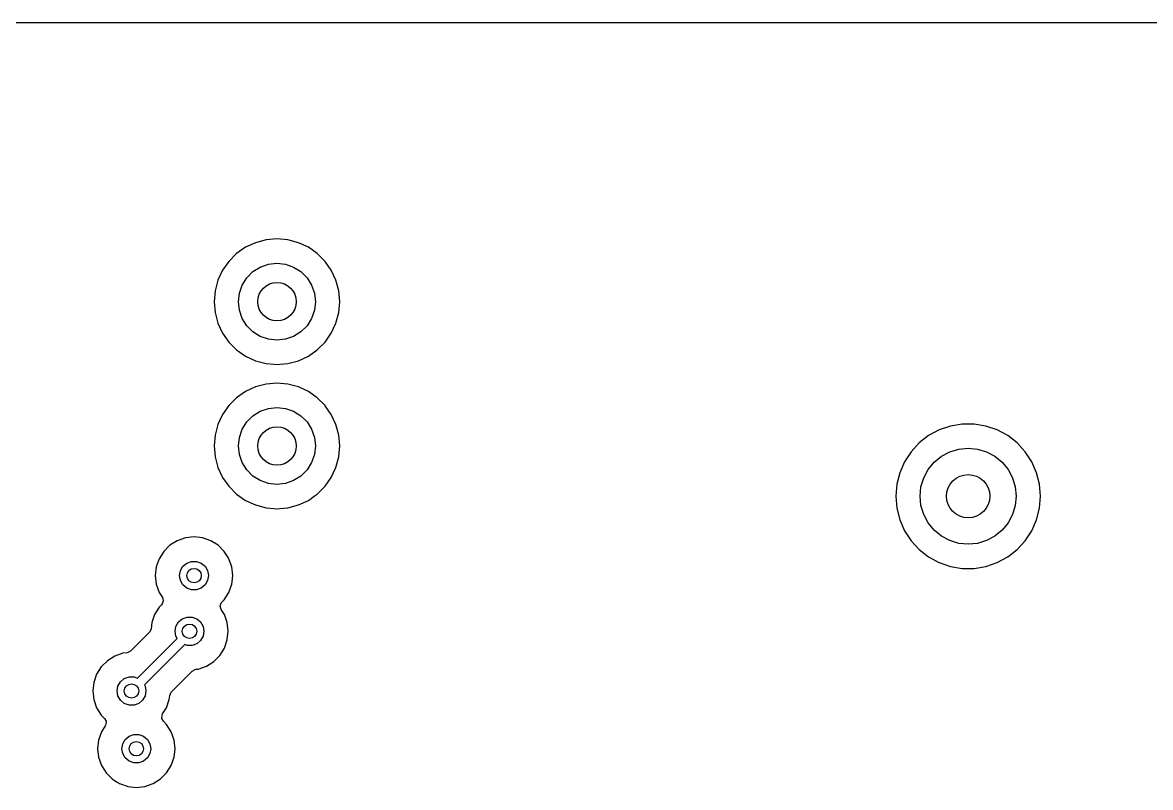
# Model space of a CAD drawing. Extents: x 2.85 to 10.26, y -4.55 to -2.42.
# Drawn here: x 6.19 to 7.114, y -3.047 to -2.421 of the extents above; entities that cross this region are included whole.
import ezdxf

# ---------------------------------------------------------------- set-up
doc = ezdxf.new("R2010")
doc.units = 0
doc.header["$MEASUREMENT"] = 0
doc.layers.add('BLACK', color=7, linetype='CONTINUOUS')

msp = doc.modelspace()

# ---------------------------------------------------------------- linework, layer by layer
at = {"layer": 'BLACK', "linetype": 'CONTINUOUS'}
for p, q in [((5.35134, -2.42128), (10.04727, -2.42128)), ((6.38104, -2.60151), (6.37292, -2.60529)), ((6.3897, -2.59919), (6.38104, -2.60151)), ((6.38104, -2.60151), (6.38104, -2.60151)), ((6.39862, -2.59841), (6.3897, -2.59919)), ((6.3897, -2.59919), (6.3897, -2.59919)), ((6.40755, -2.59919), (6.39862, -2.59841)), ((6.39862, -2.59841), (6.39862, -2.59841)), ((6.4162, -2.60151), (6.40755, -2.59919)), ((6.40755, -2.59919), (6.40755, -2.59919)), ((6.40755, -2.59919), (6.40755, -2.59919)), ((6.40755, -2.59919), (6.40755, -2.59919)), ((6.40755, -2.59919), (6.40755, -2.59919)), ((6.42432, -2.60529), (6.4162, -2.60151)), ((6.4162, -2.60151), (6.4162, -2.60151)), ((6.36558, -2.61043), (6.35925, -2.61677)), ((6.37292, -2.60529), (6.36558, -2.61043)), ((6.37292, -2.60529), (6.37292, -2.60529)), ((6.43166, -2.61043), (6.42432, -2.60529)), ((6.42432, -2.60529), (6.42432, -2.60529)), ((6.43799, -2.61677), (6.43166, -2.61043)), ((6.35925, -2.61677), (6.35411, -2.62411)), ((6.37898, -2.62518), (6.38496, -2.62143)), ((6.38496, -2.62143), (6.39161, -2.6191)), ((6.39161, -2.6191), (6.39862, -2.61831)), ((6.39862, -2.61831), (6.40563, -2.6191)), ((6.40563, -2.6191), (6.41229, -2.62143)), ((6.41229, -2.62143), (6.41826, -2.62518)), ((6.44313, -2.62411), (6.43799, -2.61677)), ((6.43799, -2.61677), (6.43799, -2.61677)), ((6.35411, -2.62411), (6.35033, -2.63222)), ((6.35411, -2.62411), (6.35411, -2.62411)), ((6.37025, -2.63614), (6.374, -2.63017)), ((6.374, -2.63017), (6.37898, -2.62518)), ((6.41826, -2.62518), (6.42325, -2.63017)), ((6.42325, -2.63017), (6.427, -2.63614)), ((6.44692, -2.63222), (6.44313, -2.62411)), ((6.34801, -2.64088), (6.34723, -2.6498)), ((6.35033, -2.63222), (6.34801, -2.64088)), ((6.34801, -2.64088), (6.34801, -2.64088)), ((6.35033, -2.63222), (6.35033, -2.63222)), ((6.36792, -2.64279), (6.37025, -2.63614)), ((6.427, -2.63614), (6.42933, -2.64279)), ((6.44924, -2.64088), (6.44692, -2.63222)), ((6.45002, -2.6498), (6.44924, -2.64088)), ((6.34723, -2.6498), (6.34801, -2.65873)), ((6.34723, -2.6498), (6.34723, -2.6498)), ((6.36713, -2.6498), (6.36792, -2.64279)), ((6.36792, -2.65681), (6.36713, -2.6498)), ((6.42933, -2.64279), (6.43012, -2.6498)), ((6.43012, -2.6498), (6.42933, -2.65681)), ((6.44924, -2.65873), (6.45002, -2.6498)), ((6.34801, -2.65873), (6.34801, -2.65873)), ((6.34801, -2.65873), (6.35033, -2.66738)), ((6.37025, -2.66347), (6.36792, -2.65681)), ((6.42933, -2.65681), (6.427, -2.66347)), ((6.44692, -2.66738), (6.44924, -2.65873)), ((6.35033, -2.66738), (6.35033, -2.66738)), ((6.35033, -2.66738), (6.35411, -2.6755)), ((6.374, -2.66944), (6.37025, -2.66347)), ((6.427, -2.66347), (6.42325, -2.66944)), ((6.44313, -2.6755), (6.44692, -2.66738)), ((6.35411, -2.6755), (6.35411, -2.6755)), ((6.35411, -2.6755), (6.35925, -2.68284)), ((6.37898, -2.67443), (6.374, -2.66944)), ((6.38496, -2.67818), (6.37898, -2.67443)), ((6.39161, -2.68051), (6.38496, -2.67818)), ((6.41229, -2.67818), (6.40563, -2.68051)), ((6.41826, -2.67443), (6.41229, -2.67818)), ((6.42325, -2.66944), (6.41826, -2.67443)), ((6.43799, -2.68284), (6.44313, -2.6755)), ((6.35925, -2.68284), (6.36558, -2.68918)), ((6.39862, -2.6813), (6.39161, -2.68051)), ((6.40563, -2.68051), (6.39862, -2.6813)), ((6.43166, -2.68918), (6.43799, -2.68284)), ((6.36558, -2.68918), (6.36559, -2.68918)), ((6.36559, -2.68918), (6.37292, -2.69431)), ((6.37292, -2.69431), (6.38104, -2.6981)), ((6.4162, -2.6981), (6.42432, -2.69431)), ((6.42432, -2.69431), (6.43166, -2.68918)), ((6.38104, -2.6981), (6.3897, -2.70042)), ((6.3897, -2.70042), (6.39607, -2.70098)), ((6.39607, -2.70098), (6.39862, -2.7012)), ((6.39862, -2.7012), (6.40085, -2.701)), ((6.39862, -2.7012), (6.39862, -2.7012)), ((6.39862, -2.7012), (6.39862, -2.7012)), ((6.40085, -2.701), (6.40755, -2.70042)), ((6.40755, -2.70042), (6.4162, -2.6981)), ((6.37292, -2.7234), (6.36558, -2.72854)), ((6.38104, -2.71962), (6.37292, -2.7234)), ((6.37292, -2.7234), (6.37292, -2.7234)), ((6.3897, -2.7173), (6.38104, -2.71962)), ((6.38104, -2.71962), (6.38104, -2.71962)), ((6.39862, -2.71652), (6.3897, -2.7173)), ((6.3897, -2.7173), (6.3897, -2.7173)), ((6.40755, -2.7173), (6.39862, -2.71652)), ((6.39862, -2.71652), (6.39862, -2.71652)), ((6.4162, -2.71962), (6.40755, -2.7173)), ((6.40755, -2.7173), (6.40755, -2.7173)), ((6.40755, -2.7173), (6.40755, -2.7173)), ((6.40755, -2.7173), (6.40755, -2.7173)), ((6.40755, -2.7173), (6.40755, -2.7173)), ((6.42432, -2.7234), (6.4162, -2.71962)), ((6.4162, -2.71962), (6.4162, -2.71962)), ((6.43166, -2.72854), (6.42432, -2.7234)), ((6.42432, -2.7234), (6.42432, -2.7234)), ((6.36558, -2.72854), (6.35925, -2.73488)), ((6.43799, -2.73488), (6.43166, -2.72854)), ((6.35411, -2.74222), (6.35033, -2.75033)), ((6.35925, -2.73488), (6.35411, -2.74222)), ((6.35411, -2.74222), (6.35411, -2.74222)), ((6.37898, -2.74329), (6.38496, -2.73954)), ((6.38496, -2.73954), (6.39161, -2.73721)), ((6.39161, -2.73721), (6.39862, -2.73642)), ((6.39862, -2.73642), (6.40563, -2.73721)), ((6.40563, -2.73721), (6.41229, -2.73954)), ((6.41229, -2.73954), (6.41826, -2.74329)), ((6.4381, -2.73503), (6.43799, -2.73488)), ((6.44313, -2.74222), (6.4381, -2.73503)), ((6.44692, -2.75033), (6.44313, -2.74222)), ((6.35033, -2.75034), (6.34801, -2.75899)), ((6.35033, -2.75033), (6.35033, -2.75034)), ((6.37025, -2.75425), (6.374, -2.74828)), ((6.374, -2.74828), (6.37898, -2.74329)), ((6.41826, -2.74329), (6.42325, -2.74828)), ((6.42325, -2.74828), (6.427, -2.75425)), ((6.44924, -2.75899), (6.44692, -2.75033)), ((6.95002, -2.75159), (6.94076, -2.75477)), ((6.95967, -2.74998), (6.95002, -2.75159)), ((6.96946, -2.74998), (6.95967, -2.74998)), ((6.97912, -2.75159), (6.96946, -2.74998)), ((6.98838, -2.75477), (6.97912, -2.75159)), ((6.34801, -2.75899), (6.34723, -2.76791)), ((6.34801, -2.75899), (6.34801, -2.75899)), ((6.36713, -2.76791), (6.36792, -2.7609)), ((6.36792, -2.7609), (6.37025, -2.75425)), ((6.427, -2.75425), (6.42933, -2.7609)), ((6.42933, -2.7609), (6.43012, -2.76791)), ((6.45002, -2.76791), (6.44924, -2.75899)), ((6.93215, -2.75943), (6.92442, -2.76544)), ((6.94076, -2.75477), (6.93215, -2.75943)), ((6.94076, -2.75477), (6.94076, -2.75477)), ((6.99699, -2.75943), (6.98838, -2.75477)), ((6.98838, -2.75477), (6.98838, -2.75477)), ((7.00471, -2.76544), (6.99699, -2.75943)), ((6.99699, -2.75943), (6.99699, -2.75943)), ((6.99699, -2.75943), (6.99699, -2.75943)), ((6.34723, -2.76791), (6.34801, -2.77684)), ((6.34723, -2.76791), (6.34723, -2.76791)), ((6.36792, -2.77492), (6.36713, -2.76791)), ((6.43012, -2.76791), (6.42933, -2.77492)), ((6.44924, -2.77684), (6.45002, -2.76791)), ((6.92442, -2.76544), (6.91779, -2.77265)), ((6.9495, -2.77268), (6.95689, -2.77044)), ((6.95689, -2.77044), (6.96457, -2.76968)), ((6.96457, -2.76968), (6.97225, -2.77044)), ((6.97225, -2.77044), (6.97963, -2.77268)), ((7.0089, -2.76999), (7.00471, -2.76544)), ((7.01134, -2.77265), (7.0089, -2.76999)), ((6.34801, -2.77684), (6.34801, -2.77684)), ((6.34801, -2.77684), (6.35033, -2.78549)), ((6.37025, -2.78158), (6.36792, -2.77492)), ((6.42933, -2.77492), (6.427, -2.78158)), ((6.44692, -2.78549), (6.44924, -2.77684)), ((6.91779, -2.77265), (6.91243, -2.78084)), ((6.93673, -2.78122), (6.94269, -2.77632)), ((6.94269, -2.77632), (6.9495, -2.77268)), ((6.97963, -2.77268), (6.98644, -2.77632)), ((6.98644, -2.77632), (6.99241, -2.78122)), ((7.0167, -2.78084), (7.01134, -2.77265)), ((6.35033, -2.78549), (6.35033, -2.78549)), ((6.35033, -2.78549), (6.35411, -2.79361)), ((6.374, -2.78755), (6.37025, -2.78158)), ((6.37898, -2.79254), (6.374, -2.78755)), ((6.42325, -2.78755), (6.41826, -2.79254)), ((6.427, -2.78158), (6.42325, -2.78755)), ((6.44313, -2.79361), (6.44692, -2.78549)), ((6.91243, -2.78084), (6.9085, -2.78981)), ((6.92819, -2.79399), (6.93183, -2.78718)), ((6.93183, -2.78718), (6.93673, -2.78122)), ((6.99241, -2.78122), (6.9973, -2.78718)), ((6.9973, -2.78718), (7.00094, -2.79399)), ((7.02063, -2.78981), (7.0167, -2.78084)), ((6.35411, -2.79361), (6.35411, -2.79361)), ((6.35411, -2.79361), (6.35925, -2.80095)), ((6.38496, -2.79629), (6.37898, -2.79254)), ((6.39161, -2.79862), (6.38496, -2.79629)), ((6.41229, -2.79629), (6.40563, -2.79862)), ((6.41826, -2.79254), (6.41229, -2.79629)), ((6.43799, -2.80095), (6.44313, -2.79361)), ((6.9085, -2.78981), (6.9061, -2.7993)), ((6.92595, -2.80137), (6.92819, -2.79399)), ((7.00094, -2.79399), (7.00318, -2.80137)), ((7.02304, -2.7993), (7.02063, -2.78981)), ((6.35925, -2.80095), (6.36558, -2.80729)), ((6.36558, -2.80729), (6.36559, -2.80729)), ((6.36559, -2.80729), (6.37292, -2.81242)), ((6.39862, -2.79941), (6.39161, -2.79862)), ((6.40563, -2.79862), (6.39862, -2.79941)), ((6.42913, -2.80905), (6.43166, -2.80729)), ((6.43166, -2.80729), (6.43799, -2.80095)), ((6.9061, -2.7993), (6.90529, -2.80905)), ((6.9061, -2.7993), (6.9061, -2.7993)), ((6.9252, -2.80906), (6.92595, -2.80137)), ((7.00318, -2.80137), (7.00394, -2.80906)), ((7.02384, -2.80905), (7.02304, -2.7993)), ((7.02304, -2.7993), (7.02304, -2.7993)), ((6.37292, -2.81242), (6.38104, -2.81621)), ((6.38104, -2.81621), (6.3897, -2.81853)), ((6.40755, -2.81853), (6.4162, -2.81621)), ((6.4162, -2.81621), (6.42432, -2.81242)), ((6.42432, -2.81242), (6.42913, -2.80905)), ((6.90529, -2.80905), (6.90529, -2.80906)), ((6.90529, -2.80906), (6.9061, -2.81881)), ((6.92595, -2.81674), (6.9252, -2.80906)), ((6.92819, -2.82412), (6.92595, -2.81674)), ((7.00318, -2.81674), (7.00094, -2.82412)), ((7.00394, -2.80906), (7.00318, -2.81674)), ((7.02304, -2.81881), (7.02384, -2.80906)), ((7.02384, -2.80906), (7.02384, -2.80905)), ((6.3897, -2.81853), (6.39607, -2.81909)), ((6.39607, -2.81909), (6.39862, -2.81931)), ((6.39862, -2.81931), (6.40085, -2.81911)), ((6.39862, -2.81931), (6.39862, -2.81931)), ((6.39862, -2.81931), (6.39862, -2.81931)), ((6.40085, -2.81911), (6.40755, -2.81853)), ((6.9061, -2.81881), (6.9061, -2.81881)), ((6.9061, -2.81881), (6.9085, -2.8283)), ((6.93183, -2.83093), (6.92819, -2.82412)), ((7.00094, -2.82412), (6.9973, -2.83093)), ((7.02063, -2.8283), (7.02304, -2.81881)), ((7.02304, -2.81881), (7.02304, -2.81881)), ((6.9085, -2.8283), (6.91243, -2.83727)), ((6.93673, -2.83689), (6.93183, -2.83093)), ((6.9973, -2.83093), (6.99241, -2.83689)), ((7.0167, -2.83727), (7.02063, -2.8283)), ((6.32365, -2.8431), (6.31695, -2.84544)), ((6.33071, -2.8423), (6.32365, -2.8431)), ((6.32365, -2.8431), (6.32365, -2.8431)), ((6.33777, -2.8431), (6.33071, -2.8423)), ((6.33071, -2.8423), (6.33071, -2.8423)), ((6.34447, -2.84544), (6.33777, -2.8431)), ((6.33777, -2.8431), (6.33777, -2.8431)), ((6.91243, -2.83727), (6.91779, -2.84546)), ((6.94269, -2.84179), (6.93673, -2.83689)), ((6.9495, -2.84543), (6.94269, -2.84179)), ((6.98644, -2.84179), (6.97963, -2.84543)), ((6.99241, -2.83689), (6.98644, -2.84179)), ((7.01134, -2.84546), (7.0167, -2.83727)), ((6.31093, -2.84922), (6.30591, -2.85424)), ((6.31695, -2.84544), (6.31093, -2.84922)), ((6.35048, -2.84922), (6.34447, -2.84544)), ((6.3555, -2.85424), (6.35048, -2.84922)), ((6.91779, -2.84546), (6.91779, -2.84546)), ((6.91779, -2.84546), (6.92442, -2.85267)), ((6.92442, -2.85267), (6.93215, -2.85868)), ((6.95689, -2.84767), (6.9495, -2.84543)), ((6.96457, -2.84843), (6.95689, -2.84767)), ((6.97225, -2.84767), (6.96457, -2.84843)), ((6.97963, -2.84543), (6.97225, -2.84767)), ((6.99699, -2.85868), (7.00471, -2.85267)), ((7.00471, -2.85267), (7.01134, -2.84546)), ((6.30213, -2.86026), (6.29979, -2.86696)), ((6.30591, -2.85424), (6.30213, -2.86026)), ((6.3248, -2.86379), (6.32866, -2.86238)), ((6.32866, -2.86238), (6.33276, -2.86238)), ((6.33276, -2.86238), (6.33661, -2.86379)), ((6.35865, -2.85926), (6.3555, -2.85424)), ((6.35928, -2.86026), (6.35865, -2.85926)), ((6.36036, -2.86334), (6.35928, -2.86026)), ((6.93215, -2.85868), (6.93564, -2.86057)), ((6.93564, -2.86057), (6.94051, -2.86321)), ((6.98838, -2.86334), (6.99699, -2.85868)), ((6.29979, -2.86696), (6.29899, -2.87402)), ((6.29979, -2.86696), (6.29979, -2.86696)), ((6.3189, -2.87402), (6.31961, -2.86998)), ((6.31961, -2.86998), (6.32166, -2.86642)), ((6.32166, -2.86642), (6.3248, -2.86379)), ((6.33661, -2.86379), (6.33976, -2.86642)), ((6.33976, -2.86642), (6.34181, -2.86998)), ((6.34181, -2.86998), (6.34252, -2.87402)), ((6.36163, -2.86696), (6.36036, -2.86334)), ((6.36242, -2.87402), (6.36163, -2.86696)), ((6.36163, -2.86696), (6.36163, -2.86696)), ((6.94051, -2.86321), (6.94076, -2.86334)), ((6.94076, -2.86334), (6.95002, -2.86652)), ((6.95002, -2.86652), (6.95967, -2.86813)), ((6.95967, -2.86813), (6.96946, -2.86813)), ((6.96946, -2.86813), (6.97912, -2.86652)), ((6.97912, -2.86652), (6.98838, -2.86334)), ((6.29899, -2.87402), (6.29899, -2.87402)), ((6.29899, -2.87402), (6.29979, -2.88107)), ((6.29979, -2.88107), (6.29979, -2.88107)), ((6.29979, -2.88107), (6.30213, -2.88778)), ((6.31961, -2.87806), (6.3189, -2.87402)), ((6.32166, -2.88161), (6.31961, -2.87806)), ((6.34181, -2.87806), (6.33976, -2.88161)), ((6.34252, -2.87402), (6.34181, -2.87806)), ((6.35928, -2.88778), (6.36163, -2.88107)), ((6.36163, -2.88107), (6.36184, -2.87916)), ((6.36184, -2.87916), (6.36242, -2.87402)), ((6.36242, -2.87402), (6.36242, -2.87402)), ((6.30213, -2.88778), (6.30476, -2.89196)), ((6.3248, -2.88424), (6.32166, -2.88161)), ((6.32866, -2.88565), (6.3248, -2.88424)), ((6.33276, -2.88565), (6.32866, -2.88565)), ((6.33661, -2.88424), (6.33276, -2.88565)), ((6.33976, -2.88161), (6.33661, -2.88424)), ((6.3555, -2.89379), (6.35928, -2.88778)), ((6.30224, -2.89984), (6.29846, -2.90585)), ((6.30408, -2.898), (6.30224, -2.89984)), ((6.30471, -2.89723), (6.30408, -2.898)), ((6.30551, -2.8946), (6.30471, -2.89723)), ((6.30476, -2.89196), (6.30551, -2.8946)), ((6.35224, -2.89903), (6.35304, -2.8964)), ((6.35299, -2.90168), (6.35224, -2.89903)), ((6.35304, -2.8964), (6.35367, -2.89563)), ((6.35367, -2.89563), (6.3555, -2.89379)), ((6.29846, -2.90585), (6.29612, -2.91256)), ((6.32113, -2.90939), (6.32499, -2.90798)), ((6.32499, -2.90798), (6.32909, -2.90798)), ((6.32909, -2.90798), (6.33294, -2.90939)), ((6.35561, -2.90585), (6.35299, -2.90168)), ((6.35796, -2.91256), (6.35561, -2.90585)), ((6.29556, -2.91753), (6.29449, -2.92007)), ((6.29612, -2.91256), (6.29556, -2.91753)), ((6.31523, -2.91962), (6.31594, -2.91558)), ((6.31594, -2.91558), (6.31799, -2.91202)), ((6.31799, -2.91202), (6.32113, -2.90939)), ((6.33294, -2.90939), (6.33609, -2.91202)), ((6.33609, -2.91202), (6.33814, -2.91558)), ((6.33814, -2.91558), (6.33885, -2.91962)), ((6.35875, -2.91962), (6.35796, -2.91256)), ((6.35796, -2.91256), (6.35796, -2.91256)), ((6.29416, -2.92044), (6.2788, -2.9358)), ((6.28452, -2.95794), (6.31699, -2.92547)), ((6.29449, -2.92007), (6.29416, -2.92044)), ((6.31594, -2.92366), (6.31523, -2.91962)), ((6.31699, -2.92547), (6.31594, -2.92366)), ((6.33609, -2.92721), (6.33294, -2.92984)), ((6.33814, -2.92366), (6.33609, -2.92721)), ((6.33885, -2.91962), (6.33814, -2.92366)), ((6.35561, -2.93338), (6.35796, -2.92667)), ((6.35796, -2.92667), (6.35798, -2.92643)), ((6.35798, -2.92643), (6.35875, -2.91962)), ((6.35875, -2.91962), (6.35875, -2.91962)), ((6.2788, -2.9358), (6.27638, -2.93712)), ((6.32306, -2.93054), (6.29008, -2.96352)), ((6.32499, -2.93125), (6.32306, -2.93054)), ((6.32909, -2.93125), (6.32499, -2.93125)), ((6.33294, -2.92984), (6.32909, -2.93125)), ((6.35183, -2.93939), (6.35561, -2.93338)), ((6.25975, -2.94371), (6.25473, -2.94873)), ((6.26577, -2.93993), (6.25975, -2.94371)), ((6.27247, -2.93758), (6.26577, -2.93993)), ((6.27589, -2.9372), (6.27247, -2.93758)), ((6.27638, -2.93712), (6.27589, -2.9372)), ((6.3408, -2.94819), (6.34681, -2.94441)), ((6.34681, -2.94441), (6.35183, -2.93939)), ((6.25095, -2.95474), (6.24861, -2.96145)), ((6.25473, -2.94873), (6.25095, -2.95474)), ((6.31223, -2.96923), (6.32932, -2.95215)), ((6.32932, -2.95215), (6.33173, -2.95083)), ((6.33173, -2.95083), (6.33223, -2.95075)), ((6.33223, -2.95075), (6.3341, -2.95054)), ((6.3341, -2.95054), (6.3408, -2.94819)), ((6.24861, -2.96145), (6.24781, -2.9685)), ((6.24861, -2.96145), (6.24861, -2.96145)), ((6.26772, -2.9685), (6.26843, -2.96446)), ((6.26843, -2.96446), (6.27048, -2.96091)), ((6.27048, -2.96091), (6.27362, -2.95828)), ((6.27362, -2.95828), (6.27748, -2.95687)), ((6.27748, -2.95687), (6.28158, -2.95687)), ((6.28158, -2.95687), (6.28452, -2.95794)), ((6.29008, -2.96352), (6.29063, -2.96446)), ((6.29063, -2.96446), (6.29134, -2.9685)), ((6.24781, -2.9685), (6.24861, -2.97556)), ((6.24781, -2.9685), (6.24781, -2.9685)), ((6.26843, -2.97254), (6.26772, -2.9685)), ((6.27048, -2.9761), (6.26843, -2.97254)), ((6.29063, -2.97254), (6.28858, -2.9761)), ((6.29134, -2.9685), (6.29063, -2.97254)), ((6.31045, -2.97556), (6.31083, -2.97214)), ((6.31083, -2.97214), (6.3119, -2.9696)), ((6.3119, -2.9696), (6.31223, -2.96923)), ((6.24861, -2.97556), (6.24861, -2.97556)), ((6.24861, -2.97556), (6.25095, -2.98226)), ((6.25095, -2.98226), (6.25473, -2.98828)), ((6.27362, -2.97873), (6.27048, -2.9761)), ((6.27748, -2.98014), (6.27362, -2.97873)), ((6.28158, -2.98014), (6.27748, -2.98014)), ((6.28543, -2.97873), (6.28158, -2.98014)), ((6.28858, -2.9761), (6.28543, -2.97873)), ((6.30494, -2.98729), (6.3081, -2.98226)), ((6.3081, -2.98226), (6.31045, -2.97556)), ((6.25473, -2.98828), (6.25737, -2.99091)), ((6.25737, -2.99091), (6.25868, -2.99333)), ((6.30431, -2.99093), (6.3045, -2.98818)), ((6.30563, -2.99334), (6.30431, -2.99093)), ((6.3045, -2.98818), (6.30494, -2.98729)), ((6.25805, -2.99696), (6.25489, -3.00199)), ((6.25849, -2.99607), (6.25805, -2.99696)), ((6.25868, -2.99333), (6.25849, -2.99607)), ((6.30826, -2.99597), (6.30563, -2.99334)), ((6.31204, -3.00199), (6.30826, -2.99597)), ((6.25254, -3.00869), (6.25175, -3.01575)), ((6.25489, -3.00199), (6.25254, -3.00869)), ((6.25254, -3.00869), (6.25254, -3.00869)), ((6.27237, -3.01171), (6.27442, -3.00816)), ((6.27442, -3.00816), (6.27756, -3.00552)), ((6.27756, -3.00552), (6.28141, -3.00412)), ((6.28141, -3.00412), (6.28552, -3.00412)), ((6.28552, -3.00412), (6.28937, -3.00552)), ((6.28937, -3.00552), (6.29251, -3.00816)), ((6.29251, -3.00816), (6.29456, -3.01171)), ((6.31337, -3.0058), (6.31204, -3.00199)), ((6.31438, -3.00869), (6.31337, -3.0058)), ((6.31518, -3.01575), (6.31438, -3.00869)), ((6.31438, -3.00869), (6.31438, -3.00869)), ((6.25175, -3.01575), (6.25175, -3.01575)), ((6.25175, -3.01575), (6.25254, -3.02281)), ((6.27165, -3.01575), (6.27237, -3.01171)), ((6.27237, -3.01979), (6.27165, -3.01575)), ((6.27442, -3.02334), (6.27237, -3.01979)), ((6.29456, -3.01979), (6.29251, -3.02334)), ((6.29456, -3.01171), (6.29528, -3.01575)), ((6.29528, -3.01575), (6.29456, -3.01979)), ((6.31438, -3.02281), (6.31518, -3.01575)), ((6.31518, -3.01575), (6.31518, -3.01575)), ((6.25254, -3.02281), (6.25254, -3.02281)), ((6.25254, -3.02281), (6.25489, -3.02951)), ((6.27756, -3.02598), (6.27442, -3.02334)), ((6.28141, -3.02738), (6.27756, -3.02598)), ((6.28552, -3.02738), (6.28141, -3.02738)), ((6.28937, -3.02598), (6.28552, -3.02738)), ((6.29251, -3.02334), (6.28937, -3.02598)), ((6.31204, -3.02951), (6.31438, -3.02281)), ((6.31438, -3.02281), (6.31438, -3.02281)), ((6.25489, -3.02951), (6.25728, -3.03332)), ((6.25728, -3.03332), (6.25867, -3.03552)), ((6.25867, -3.03552), (6.26369, -3.04054)), ((6.30324, -3.04054), (6.30826, -3.03552)), ((6.30826, -3.03552), (6.31204, -3.02951)), ((6.26369, -3.04054), (6.26725, -3.04278)), ((6.26725, -3.04278), (6.26795, -3.04322)), ((6.26795, -3.04322), (6.2697, -3.04432)), ((6.2697, -3.04432), (6.2759, -3.04649)), ((6.2759, -3.04649), (6.27641, -3.04667)), ((6.27641, -3.04667), (6.27641, -3.04667)), ((6.27641, -3.04667), (6.28346, -3.04746)), ((6.28346, -3.04746), (6.29052, -3.04667)), ((6.28346, -3.04746), (6.28346, -3.04746)), ((6.28346, -3.04746), (6.28346, -3.04746)), ((6.29052, -3.04667), (6.29723, -3.04432)), ((6.29052, -3.04667), (6.29052, -3.04667)), ((6.29052, -3.04667), (6.29052, -3.04667)), ((6.29723, -3.04432), (6.30324, -3.04054))]:
    msp.add_line(p, q, dxfattribs=at)
at = {"layer": 'BLACK'}
for centre, radius in [((6.39862, -2.6498), 0.01575), ((6.39862, -2.76791), 0.01575), ((6.96457, -2.80906), 0.01772), ((6.33071, -2.87402), 0.00591), ((6.32704, -2.91962), 0.00591), ((6.27953, -2.9685), 0.00591), ((6.28346, -3.01575), 0.00591)]:
    msp.add_circle(centre, radius, dxfattribs=at)

doc.saveas('drawing.dxf')
